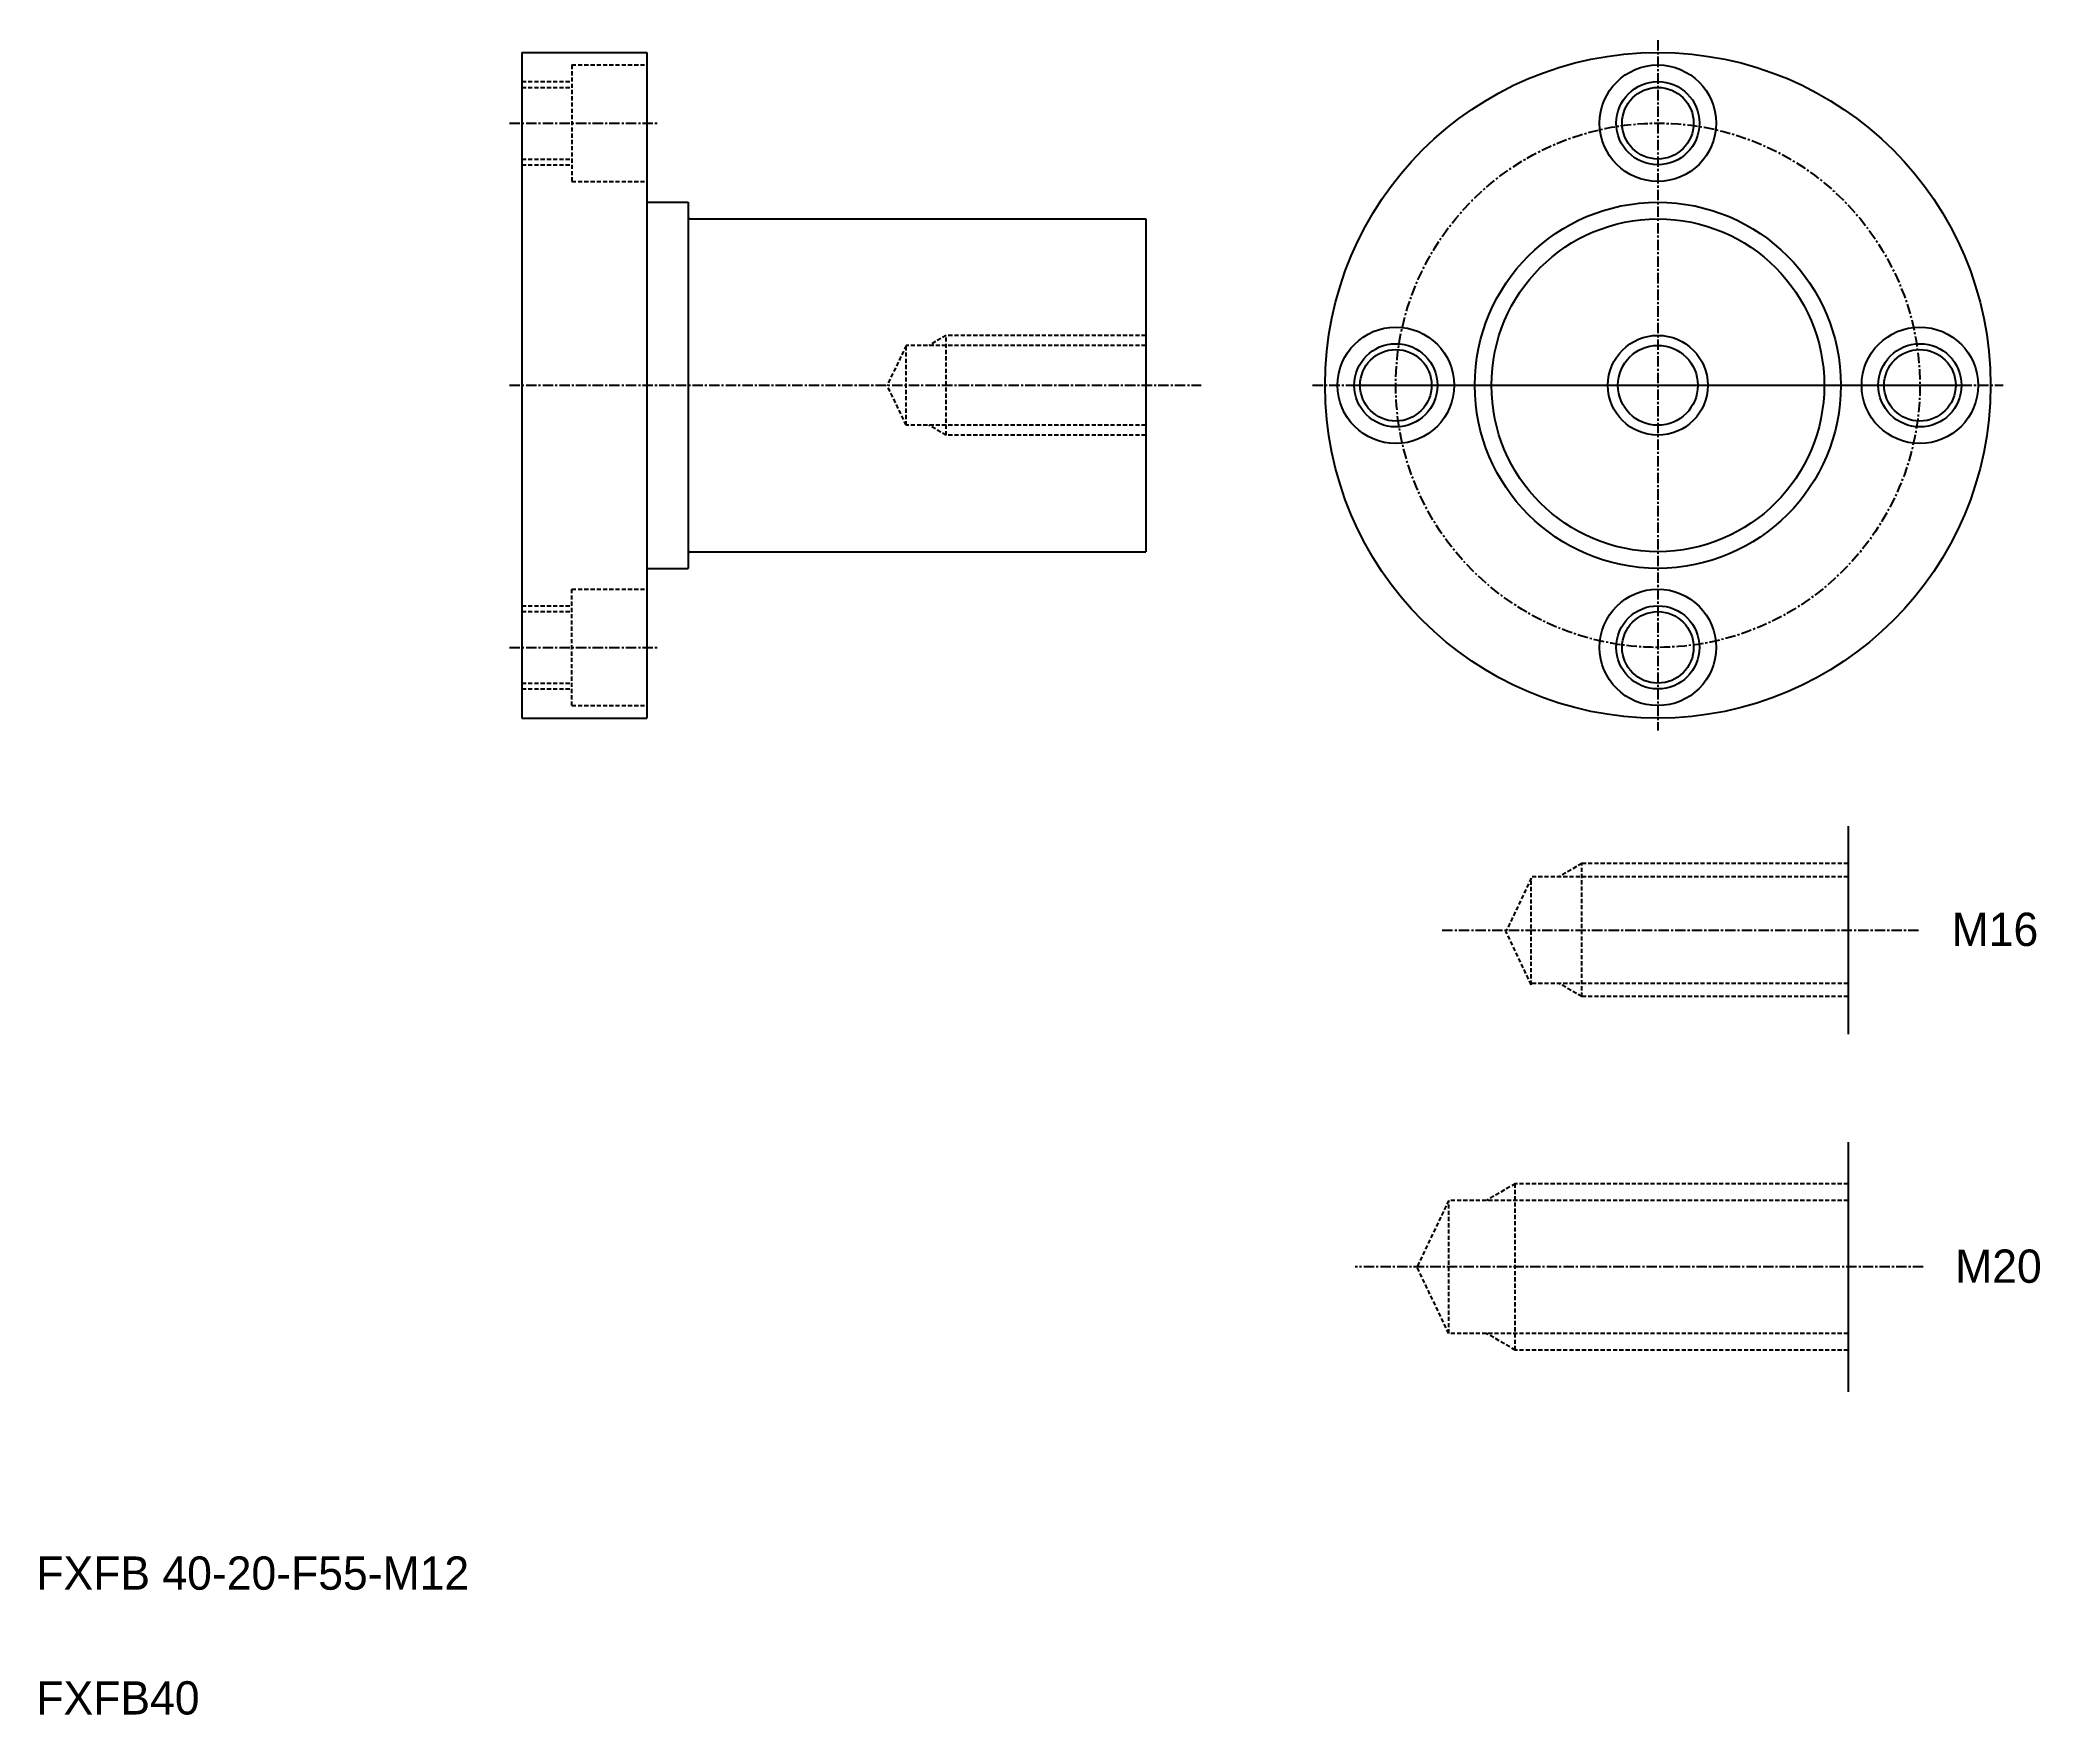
# Model space of a CAD drawing. Extents: x 10 to 251, y 10 to 211.
import ezdxf

# ---------------------------------------------------------------- set-up
doc = ezdxf.new("R2010")
doc.units = 0
doc.linetypes.add('CENTER', pattern=[2, 1.25, -0.25, 0.25, -0.25])
doc.linetypes.add('DASHED', pattern=[0.75, 0.5, -0.25])
doc.layers.get('0').update_dxf_attribs({"linetype": 'CONTINUOUS'})
doc.layers.add('CENTER', color=1, linetype='CENTER')

msp = doc.modelspace()

# ---------------------------------------------------------------- linework, layer by layer
at = {"color": 7, "linetype": 'CONTINUOUS'}
for p, q in [((68.37, 209.76), (68.37, 129.76)), ((68.37, 209.76), (83.37, 209.76)), ((83.37, 209.76), (83.37, 129.76)), ((83.37, 191.76), (88.37, 191.76)), ((83.37, 190.26), (83.37, 190.26)), ((88.37, 191.76), (88.37, 147.76)), ((88.57, 189.76), (143.37, 189.76)), ((143.37, 189.76), (143.37, 149.76)), ((83.37, 169.76), (83.37, 169.76)), ((83.37, 149.26), (83.37, 149.26)), ((88.57, 149.76), (143.37, 149.76)), ((83.37, 147.76), (88.37, 147.76)), ((68.37, 129.76), (83.37, 129.76)), ((227.8, 116.78), (227.8, 91.78)), ((227.8, 78.8), (227.8, 48.8))]:
    msp.add_line(p, q, dxfattribs=at)
at = {"color": 3, "linetype": 'DASHED'}
for p, q in [((74.37, 208.26), (74.37, 194.26)), ((74.37, 208.26), (83.37, 208.26)), ((68.37, 206.26), (74.37, 206.26)), ((68.37, 205.56), (74.37, 205.56)), ((68.37, 196.96), (74.37, 196.96)), ((68.37, 196.26), (74.37, 196.26)), ((74.37, 194.26), (83.37, 194.26)), ((119.37, 175.76), (117.29, 174.56)), ((143.37, 175.76), (119.37, 175.76)), ((119.37, 163.76), (119.37, 175.76)), ((114.57, 174.56), (112.28, 169.76)), ((143.37, 174.56), (114.57, 174.56)), ((114.57, 164.96), (114.57, 174.56)), ((114.57, 164.96), (112.28, 169.76)), ((143.37, 164.96), (114.57, 164.96)), ((119.37, 163.76), (117.29, 164.96)), ((143.37, 163.76), (119.37, 163.76)), ((74.37, 131.26), (74.37, 145.26)), ((74.37, 145.26), (83.37, 145.26)), ((68.37, 143.26), (74.37, 143.26)), ((68.37, 142.56), (74.37, 142.56)), ((68.37, 133.96), (74.37, 133.96)), ((68.37, 133.26), (74.37, 133.26)), ((74.37, 131.26), (83.37, 131.26)), ((227.8, 110.68), (189.8, 110.68)), ((195.8, 112.28), (193.02, 110.68)), ((227.8, 112.28), (195.8, 112.28)), ((195.8, 96.28), (195.8, 112.28)), ((189.71, 110.52), (186.66, 104.12)), ((189.71, 97.72), (189.71, 110.52)), ((189.71, 97.72), (186.66, 104.12)), ((227.8, 97.88), (189.8, 97.88)), ((195.8, 96.28), (193.02, 97.88)), ((227.8, 96.28), (195.8, 96.28)), ((187.79, 73.8), (184.33, 71.8)), ((187.79, 53.8), (187.79, 73.8)), ((227.79, 73.8), (187.79, 73.8)), ((179.79, 71.8), (175.98, 63.8)), ((179.79, 55.8), (179.79, 71.8)), ((227.79, 71.8), (179.79, 71.8)), ((179.79, 55.8), (175.98, 63.8)), ((227.79, 55.8), (179.79, 55.8)), ((187.79, 53.8), (184.33, 55.8)), ((227.79, 53.8), (187.79, 53.8))]:
    msp.add_line(p, q, dxfattribs=at)
at = {"color": 7, "linetype": 'CONTINUOUS'}
for centre, radius in [((204.93, 169.76), 40), ((204.93, 201.26), 7), ((204.93, 201.26), 4.3), ((204.93, 169.76), 22), ((204.93, 169.76), 20), ((173.43, 169.76), 7), ((236.43, 169.76), 7), ((173.43, 169.76), 4.3), ((204.93, 169.76), 4.8), ((236.43, 169.76), 4.3), ((204.93, 138.26), 7), ((204.93, 138.26), 4.3)]:
    msp.add_circle(centre, radius, dxfattribs=at)
at = {"color": 3, "linetype": 'CONTINUOUS'}
for centre, radius in [((204.93, 201.26), 5), ((204.93, 169.76), 6), ((173.43, 169.76), 5), ((236.43, 169.76), 5), ((204.93, 138.26), 5)]:
    msp.add_circle(centre, radius, dxfattribs=at)
at = {"color": 7, "linetype": 'CONTINUOUS'}
for centre, start, end in [((88.57, 189.96), 180, 270), ((88.57, 149.56), 90, 180)]:
    msp.add_arc(centre, 0.2, start, end, dxfattribs=at)
at = {"layer": 'CENTER', "color": 1, "linetype": 'CENTER'}
for p, q in [((204.93, 211.26), (204.93, 128.26)), ((66.87, 201.26), (84.87, 201.26)), ((66.87, 169.76), (150.02, 169.76)), ((163.43, 169.76), (246.43, 169.76)), ((168.43, 169.76), (241.43, 169.76)), ((66.87, 138.26), (84.87, 138.26)), ((179.01, 104.28), (236.4, 104.28)), ((236.82, 63.8), (168.56, 63.8))]:
    msp.add_line(p, q, dxfattribs=at)
msp.add_circle((204.93, 169.76), 31.5, dxfattribs=at)

# ---------------------------------------------------------------- texts
at = {"color": 7, "linetype": 'CONTINUOUS'}
for s, p in [('M16', (240.25, 102.37)), ('M20', (240.67, 61.89)), ('FXFB 40-20-F55-M12', (10, 25)), ('FXFB40', (10, 10))]:
    msp.add_text(s, height=4, dxfattribs=at).set_placement(p)

doc.saveas('drawing.dxf')
